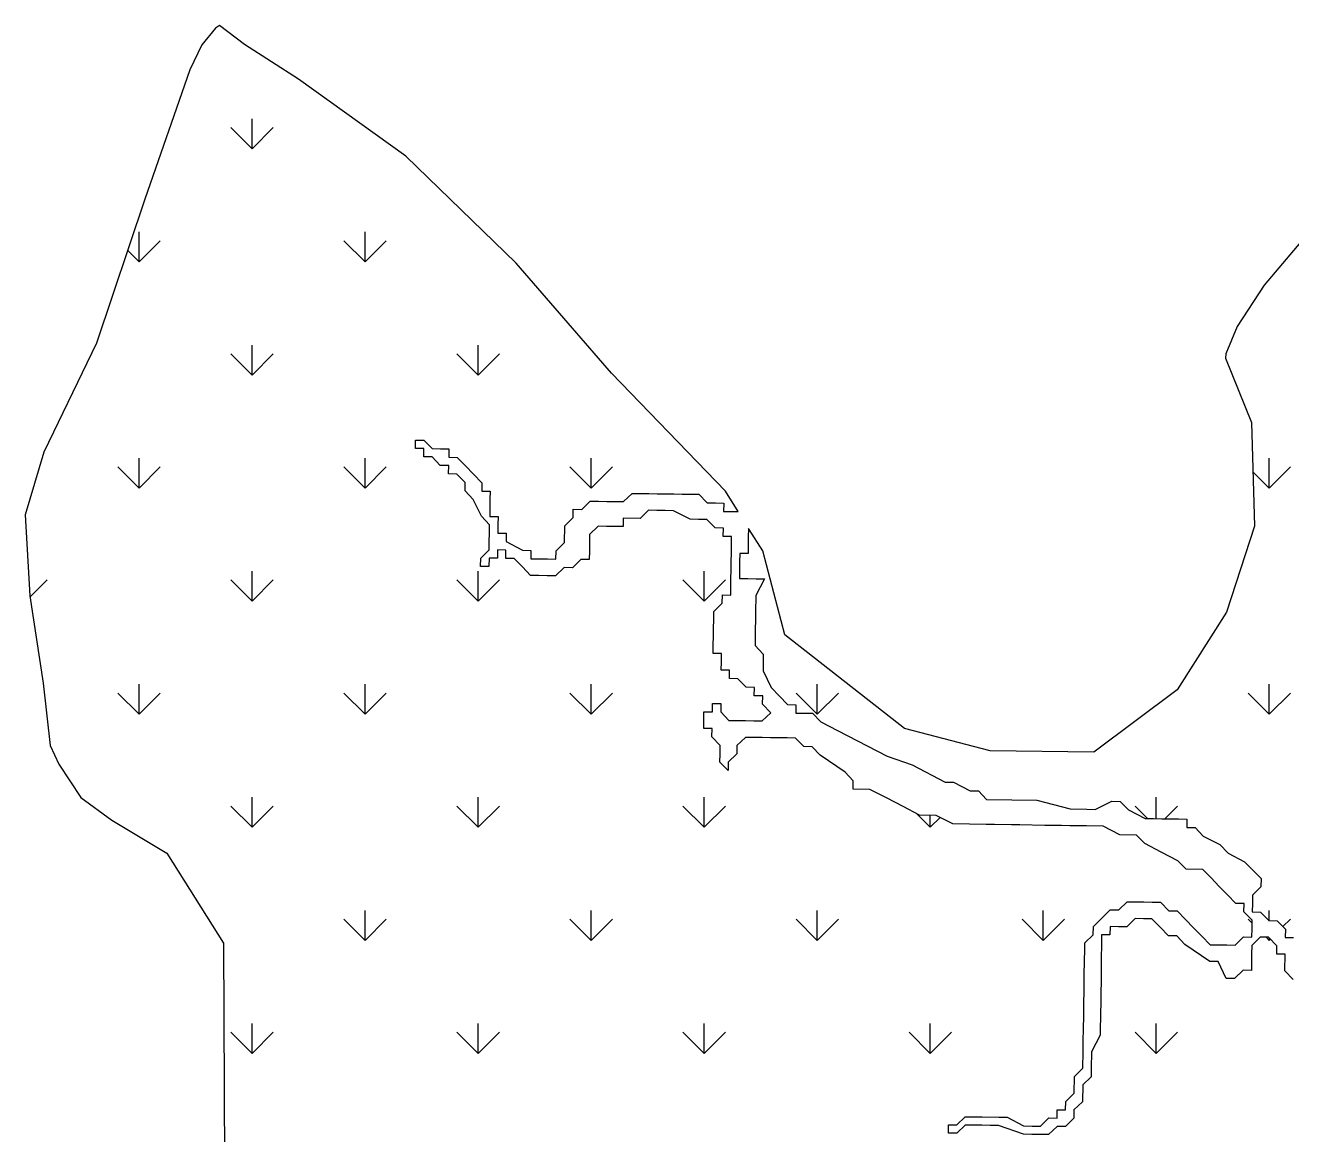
# Model space of a CAD drawing. Header units: metres. Extents: x 266585 to 279238, y 2117616 to 2127268.
# Drawn here: x 269892 to 270496, y 2121331 to 2121860 of the extents above; entities that cross this region are included whole.
import ezdxf

# ---------------------------------------------------------------- set-up
doc = ezdxf.new("R2010")
doc.units = ezdxf.units.M
doc.layers.add('MANGROOVES', color=112, linetype='Continuous')

msp = doc.modelspace()

# ---------------------------------------------------------------- linework, layer by layer
at = {"layer": 'MANGROOVES'}
for p, q in [((269982.85, 2121858.54), (269976.4, 2121850.65)), ((269984.79, 2121859.89), (269982.85, 2121858.54)), ((269996.74, 2121850.8), (269984.79, 2121859.89)), ((269976.4, 2121850.65), (269970.61, 2121838.66)), ((270022.43, 2121834.23), (269996.74, 2121850.8)), ((269970.61, 2121838.66), (269949.24, 2121777)), ((270073.74, 2121797.47), (270022.43, 2121834.23)), ((270126.33, 2121746.59), (270073.74, 2121797.47)), ((269949.24, 2121777), (269926.15, 2121708.39)), ((270509.06, 2121767.08), (270482.91, 2121736.11)), ((270171.8, 2121694.09), (270126.33, 2121746.59)), ((270482.91, 2121736.11), (270470.01, 2121716.32)), ((270470.01, 2121716.32), (270464.55, 2121703.38)), ((269926.15, 2121708.39), (269901.14, 2121656.55)), ((270464.55, 2121703.38), (270464.52, 2121701.36)), ((270464.52, 2121701.36), (270476.94, 2121670.67)), ((270226.02, 2121637.99), (270171.8, 2121694.09)), ((270476.94, 2121670.67), (270478.22, 2121621.2)), ((270078.28, 2121658.3), (270078.34, 2121662.28)), ((270082.27, 2121658.24), (270078.28, 2121658.3)), ((270078.34, 2121662.28), (270082.32, 2121662.22)), ((270082.21, 2121654.26), (270082.27, 2121658.24)), ((270082.32, 2121662.22), (270086.25, 2121658.18)), ((270086.25, 2121658.18), (270090.23, 2121658.13)), ((270090.23, 2121658.13), (270094.21, 2121658.07)), ((270094.21, 2121658.07), (270094.15, 2121654.09)), ((269901.14, 2121656.55), (269892.24, 2121626.65)), ((270086.19, 2121654.2), (270082.21, 2121654.26)), ((270090.11, 2121650.16), (270086.19, 2121654.2)), ((270094.15, 2121654.09), (270098.13, 2121654.03)), ((270098.13, 2121654.03), (270102.05, 2121649.99)), ((270094.09, 2121650.1), (270090.11, 2121650.16)), ((270094.03, 2121646.12), (270094.09, 2121650.1)), ((270098.02, 2121646.06), (270094.03, 2121646.12)), ((270101.94, 2121642.02), (270098.02, 2121646.06)), ((270102.05, 2121649.99), (270105.98, 2121645.95)), ((270105.98, 2121645.95), (270109.9, 2121641.91)), ((270101.88, 2121638.04), (270101.94, 2121642.02)), ((270109.9, 2121641.91), (270109.84, 2121637.93)), ((270105.8, 2121634), (270101.88, 2121638.04)), ((270109.67, 2121625.98), (270105.8, 2121634)), ((270109.84, 2121637.93), (270113.82, 2121637.87)), ((270113.76, 2121633.89), (270113.65, 2121625.92)), ((270113.82, 2121637.87), (270113.76, 2121633.89)), ((270157.5, 2121629.26), (270161.54, 2121633.19)), ((270161.54, 2121633.19), (270165.52, 2121633.13)), ((270165.52, 2121633.13), (270169.5, 2121633.07)), ((270169.5, 2121633.07), (270177.46, 2121632.96)), ((270177.46, 2121632.96), (270181.5, 2121636.88)), ((270181.5, 2121636.88), (270185.48, 2121636.82)), ((270185.48, 2121636.82), (270189.46, 2121636.76)), ((270189.46, 2121636.76), (270193.44, 2121636.7)), ((270193.44, 2121636.7), (270201.41, 2121636.59)), ((270201.41, 2121636.59), (270205.39, 2121636.53)), ((270205.39, 2121636.53), (270209.37, 2121636.47)), ((270209.37, 2121636.47), (270213.35, 2121636.41)), ((270213.35, 2121636.41), (270217.27, 2121632.37)), ((270232.15, 2121628.17), (270226.02, 2121637.99)), ((270153.46, 2121625.34), (270153.52, 2121629.32)), ((270153.52, 2121629.32), (270157.5, 2121629.26)), ((270189.35, 2121628.8), (270185.31, 2121624.88)), ((270193.33, 2121628.74), (270189.35, 2121628.8)), ((270197.31, 2121628.68), (270193.33, 2121628.74)), ((270201.29, 2121628.62), (270197.31, 2121628.68)), ((270209.19, 2121624.53), (270201.29, 2121628.62)), ((270217.27, 2121632.37), (270221.25, 2121632.32)), ((270221.25, 2121632.32), (270225.24, 2121632.26)), ((270225.24, 2121632.26), (270225.18, 2121628.28)), ((270225.18, 2121628.28), (270232.15, 2121628.17)), ((269892.24, 2121626.65), (269894.38, 2121588.01)), ((270113.59, 2121621.94), (270109.67, 2121625.98)), ((270113.53, 2121617.96), (270113.59, 2121621.94)), ((270113.65, 2121625.92), (270117.63, 2121625.87)), ((270117.57, 2121621.88), (270117.51, 2121617.9)), ((270117.63, 2121625.87), (270117.57, 2121621.88)), ((270149.3, 2121613.45), (270149.42, 2121621.42)), ((270149.42, 2121621.42), (270153.46, 2121625.34)), ((270165.34, 2121621.19), (270161.31, 2121617.26)), ((270169.33, 2121621.13), (270165.34, 2121621.19)), ((270173.31, 2121621.07), (270169.33, 2121621.13)), ((270177.29, 2121621.01), (270173.31, 2121621.07)), ((270177.35, 2121624.99), (270177.29, 2121621.01)), ((270185.31, 2121624.88), (270177.35, 2121624.99)), ((270213.18, 2121624.47), (270209.19, 2121624.53)), ((270217.16, 2121624.41), (270213.18, 2121624.47)), ((270221.08, 2121620.37), (270217.16, 2121624.41)), ((270478.22, 2121621.2), (270464.87, 2121580.22)), ((270113.47, 2121613.98), (270113.53, 2121617.96)), ((270117.51, 2121617.9), (270121.49, 2121617.84)), ((270121.49, 2121617.84), (270121.44, 2121613.86)), ((270161.31, 2121617.26), (270161.25, 2121613.28)), ((270225.06, 2121620.31), (270221.08, 2121620.37)), ((270225, 2121616.33), (270225.06, 2121620.31)), ((270228.98, 2121616.27), (270225, 2121616.33)), ((270228.93, 2121612.29), (270228.98, 2121616.27)), ((270236.95, 2121616.16), (270236.89, 2121612.17)), ((270237, 2121620.14), (270236.95, 2121616.16)), ((270237.43, 2121619.7), (270237, 2121620.14)), ((270243.81, 2121609.46), (270237.43, 2121619.7)), ((270109.38, 2121606.07), (270113.42, 2121610)), ((270113.42, 2121610), (270113.47, 2121613.98)), ((270117.4, 2121609.94), (270117.34, 2121605.96)), ((270121.38, 2121609.88), (270117.4, 2121609.94)), ((270121.32, 2121605.9), (270121.38, 2121609.88)), ((270121.44, 2121613.86), (270129.34, 2121609.76)), ((270129.34, 2121609.76), (270133.32, 2121609.71)), ((270133.32, 2121609.71), (270133.26, 2121605.72)), ((270145.21, 2121605.55), (270145.26, 2121609.53)), ((270145.26, 2121609.53), (270149.3, 2121613.45)), ((270161.19, 2121609.3), (270161.13, 2121605.32)), ((270161.25, 2121613.28), (270161.19, 2121609.3)), ((270228.87, 2121608.31), (270228.93, 2121612.29)), ((270236.89, 2121612.17), (270236.83, 2121608.19)), ((270254.33, 2121569.45), (270243.81, 2121609.46)), ((270109.32, 2121602.09), (270109.38, 2121606.07)), ((270113.36, 2121606.01), (270113.3, 2121602.03)), ((270117.34, 2121605.96), (270113.36, 2121606.01)), ((270125.3, 2121605.84), (270121.32, 2121605.9)), ((270129.22, 2121601.8), (270125.3, 2121605.84)), ((270133.26, 2121605.72), (270137.24, 2121605.67)), ((270137.24, 2121605.67), (270141.23, 2121605.61)), ((270141.23, 2121605.61), (270145.21, 2121605.55)), ((270157.15, 2121605.37), (270153.11, 2121601.45)), ((270161.13, 2121605.32), (270157.15, 2121605.37)), ((270228.75, 2121600.35), (270228.81, 2121604.33)), ((270228.81, 2121604.33), (270228.87, 2121608.31)), ((270232.79, 2121604.27), (270232.73, 2121600.29)), ((270232.85, 2121608.25), (270232.79, 2121604.27)), ((270236.83, 2121608.19), (270232.85, 2121608.25)), ((270113.3, 2121602.03), (270109.32, 2121602.09)), ((270133.15, 2121597.76), (270129.22, 2121601.8)), ((270137.13, 2121597.7), (270133.15, 2121597.76)), ((270141.11, 2121597.64), (270137.13, 2121597.7)), ((270145.09, 2121597.59), (270141.11, 2121597.64)), ((270149.13, 2121601.51), (270145.09, 2121597.59)), ((270153.11, 2121601.45), (270149.13, 2121601.51)), ((270228.69, 2121596.36), (270228.75, 2121600.35)), ((270232.73, 2121600.29), (270232.67, 2121596.31)), ((270228.58, 2121588.4), (270228.63, 2121592.38)), ((270228.63, 2121592.38), (270228.69, 2121596.36)), ((270232.67, 2121596.31), (270236.65, 2121596.25)), ((270236.65, 2121596.25), (270240.64, 2121596.19)), ((270244.62, 2121596.13), (270240.52, 2121588.23)), ((270240.64, 2121596.19), (270244.62, 2121596.13)), ((269894.38, 2121588.01), (269900.78, 2121546.45)), ((270224.54, 2121584.48), (270224.6, 2121588.46)), ((270224.6, 2121588.46), (270228.58, 2121588.4)), ((270240.52, 2121588.23), (270240.4, 2121580.26)), ((270220.44, 2121576.57), (270220.5, 2121580.55)), ((270220.5, 2121580.55), (270224.54, 2121584.48)), ((270240.4, 2121580.26), (270240.34, 2121576.28)), ((270464.87, 2121580.22), (270441.46, 2121543.29)), ((270220.32, 2121568.61), (270220.38, 2121572.59)), ((270220.38, 2121572.59), (270220.44, 2121576.57)), ((270240.34, 2121576.28), (270240.29, 2121572.3)), ((270220.26, 2121564.63), (270220.32, 2121568.61)), ((270240.23, 2121568.32), (270240.17, 2121564.34)), ((270240.29, 2121572.3), (270240.23, 2121568.32)), ((270311.43, 2121524.8), (270254.33, 2121569.45)), ((270220.21, 2121560.64), (270220.26, 2121564.63)), ((270224.19, 2121560.59), (270220.21, 2121560.64)), ((270224.13, 2121556.6), (270224.19, 2121560.59)), ((270240.17, 2121564.34), (270244.09, 2121560.3)), ((270224.07, 2121552.62), (270224.13, 2121556.6)), ((270244.03, 2121556.31), (270243.98, 2121552.33)), ((270244.09, 2121560.3), (270244.03, 2121556.31)), ((270228.05, 2121552.56), (270224.07, 2121552.62)), ((270227.99, 2121548.58), (270228.05, 2121552.56)), ((270231.98, 2121548.52), (270227.99, 2121548.58)), ((270235.9, 2121544.48), (270231.98, 2121548.52)), ((270243.98, 2121552.33), (270247.84, 2121544.31)), ((269900.78, 2121546.45), (269904.15, 2121516.74)), ((270239.88, 2121544.43), (270235.9, 2121544.48)), ((270239.82, 2121540.44), (270239.88, 2121544.43)), ((270247.84, 2121544.31), (270251.76, 2121540.27)), ((270441.46, 2121543.29), (270401.64, 2121513.49)), ((270219.8, 2121532.77), (270219.86, 2121536.75)), ((270219.86, 2121536.75), (270223.84, 2121536.7)), ((270223.84, 2121536.7), (270223.78, 2121532.71)), ((270243.8, 2121540.39), (270239.82, 2121540.44)), ((270243.74, 2121536.4), (270243.8, 2121540.39)), ((270247.67, 2121532.36), (270243.74, 2121536.4)), ((270251.76, 2121540.27), (270255.69, 2121536.23)), ((270215.76, 2121528.85), (270215.82, 2121532.83)), ((270215.82, 2121532.83), (270219.8, 2121532.77)), ((270223.78, 2121532.71), (270227.7, 2121528.67)), ((270243.63, 2121528.44), (270247.67, 2121532.36)), ((270255.69, 2121536.23), (270259.67, 2121536.17)), ((270259.67, 2121536.17), (270259.61, 2121532.19)), ((270259.61, 2121532.19), (270263.59, 2121532.13)), ((270263.59, 2121532.13), (270267.57, 2121532.07)), ((270267.57, 2121532.07), (270271.5, 2121528.03)), ((270215.7, 2121524.87), (270215.76, 2121528.85)), ((270219.68, 2121524.81), (270215.7, 2121524.87)), ((270219.62, 2121520.83), (270219.68, 2121524.81)), ((270227.7, 2121528.67), (270231.68, 2121528.62)), ((270231.68, 2121528.62), (270235.67, 2121528.56)), ((270235.67, 2121528.56), (270239.65, 2121528.5)), ((270239.65, 2121528.5), (270243.63, 2121528.44)), ((270271.5, 2121528.03), (270279.4, 2121523.94)), ((270352.33, 2121514.21), (270311.43, 2121524.8)), ((270223.55, 2121516.79), (270219.62, 2121520.83)), ((270235.55, 2121520.59), (270231.51, 2121516.67)), ((270239.53, 2121520.54), (270235.55, 2121520.59)), ((270243.51, 2121520.48), (270239.53, 2121520.54)), ((270247.49, 2121520.42), (270243.51, 2121520.48)), ((270251.47, 2121520.36), (270247.49, 2121520.42)), ((270255.45, 2121520.3), (270251.47, 2121520.36)), ((270259.44, 2121520.25), (270255.45, 2121520.3)), ((270263.36, 2121516.21), (270259.44, 2121520.25)), ((270279.4, 2121523.94), (270303.11, 2121511.64)), ((269904.15, 2121516.74), (269908.27, 2121507.9)), ((270223.43, 2121508.82), (270223.49, 2121512.81)), ((270223.49, 2121512.81), (270223.55, 2121516.79)), ((270231.45, 2121512.69), (270227.41, 2121508.77)), ((270231.51, 2121516.67), (270231.45, 2121512.69)), ((270267.34, 2121516.15), (270263.36, 2121516.21)), ((270271.26, 2121512.11), (270267.34, 2121516.15)), ((270401.64, 2121513.49), (270352.33, 2121514.21)), ((269908.27, 2121507.9), (269918.75, 2121491.96)), ((270227.35, 2121504.78), (270223.43, 2121508.82)), ((270227.41, 2121508.77), (270227.35, 2121504.78)), ((270283.09, 2121503.97), (270271.26, 2121512.11)), ((270303.11, 2121511.64), (270315, 2121507.49)), ((270315, 2121507.49), (270330.8, 2121499.29)), ((270287.01, 2121499.93), (270283.09, 2121503.97)), ((270286.95, 2121495.95), (270287.01, 2121499.93)), ((270294.92, 2121495.83), (270286.95, 2121495.95)), ((270302.82, 2121491.73), (270294.92, 2121495.83)), ((270330.8, 2121499.29), (270334.79, 2121499.23)), ((270334.79, 2121499.23), (270342.69, 2121495.13)), ((270342.69, 2121495.13), (270346.67, 2121495.07)), ((270346.67, 2121495.07), (270350.59, 2121491.03)), ((269918.75, 2121491.96), (269933.43, 2121481.16)), ((270310.72, 2121487.63), (270302.82, 2121491.73)), ((270350.59, 2121491.03), (270362.54, 2121490.86)), ((270362.54, 2121490.86), (270374.48, 2121490.69)), ((270374.48, 2121490.69), (270390.35, 2121486.47)), ((270402.29, 2121486.3), (270410.31, 2121490.16)), ((270410.31, 2121490.16), (270414.29, 2121490.1)), ((270414.29, 2121490.1), (270418.21, 2121486.06)), ((270318.63, 2121483.54), (270310.72, 2121487.63)), ((270326.59, 2121483.42), (270318.63, 2121483.54)), ((270334.49, 2121479.32), (270326.59, 2121483.42)), ((270390.35, 2121486.47), (270398.31, 2121486.35)), ((270398.31, 2121486.35), (270402.29, 2121486.3)), ((270418.21, 2121486.06), (270426.12, 2121481.97)), ((269933.43, 2121481.16), (269959.71, 2121465.43)), ((270342.46, 2121479.21), (270334.49, 2121479.32)), ((270350.42, 2121479.09), (270342.46, 2121479.21)), ((270354.4, 2121479.03), (270350.42, 2121479.09)), ((270362.36, 2121478.91), (270354.4, 2121479.03)), ((270366.34, 2121478.86), (270362.36, 2121478.91)), ((270378.29, 2121478.68), (270366.34, 2121478.86)), ((270386.25, 2121478.57), (270378.29, 2121478.68)), ((270390.23, 2121478.51), (270386.25, 2121478.57)), ((270398.19, 2121478.39), (270390.23, 2121478.51)), ((270406.15, 2121478.27), (270398.19, 2121478.39)), ((270414.06, 2121474.18), (270406.15, 2121478.27)), ((270426.12, 2121481.97), (270430.1, 2121481.91)), ((270430.1, 2121481.91), (270434.08, 2121481.85)), ((270434.08, 2121481.85), (270442.04, 2121481.73)), ((270442.04, 2121481.73), (270446.02, 2121481.67)), ((270446.02, 2121481.67), (270445.96, 2121477.69)), ((270445.96, 2121477.69), (270449.95, 2121477.63)), ((270449.95, 2121477.63), (270453.87, 2121473.59)), ((270422.02, 2121474.06), (270414.06, 2121474.18)), ((270425.94, 2121470.02), (270422.02, 2121474.06)), ((270433.85, 2121465.92), (270425.94, 2121470.02)), ((270453.87, 2121473.59), (270461.77, 2121469.5)), ((269959.71, 2121465.43), (269986.79, 2121422.48)), ((270441.75, 2121461.82), (270433.85, 2121465.92)), ((270461.77, 2121469.5), (270465.7, 2121465.46)), ((270465.7, 2121465.46), (270473.6, 2121461.36)), ((270445.67, 2121457.78), (270441.75, 2121461.82)), ((270473.6, 2121461.36), (270477.52, 2121457.32)), ((270453.64, 2121457.67), (270445.67, 2121457.78)), ((270457.56, 2121453.63), (270453.64, 2121457.67)), ((270461.48, 2121449.59), (270457.56, 2121453.63)), ((270477.52, 2121457.32), (270481.44, 2121453.28)), ((270481.44, 2121453.28), (270481.39, 2121449.3)), ((270465.4, 2121445.55), (270461.48, 2121449.59)), ((270481.39, 2121449.3), (270477.35, 2121445.37)), ((270413.53, 2121438.34), (270417.57, 2121442.26)), ((270417.57, 2121442.26), (270421.55, 2121442.21)), ((270421.55, 2121442.21), (270425.54, 2121442.15)), ((270425.54, 2121442.15), (270429.52, 2121442.09)), ((270429.52, 2121442.09), (270433.5, 2121442.03)), ((270433.5, 2121442.03), (270437.42, 2121437.99)), ((270469.33, 2121441.51), (270465.4, 2121445.55)), ((270473.31, 2121441.45), (270469.33, 2121441.51)), ((270473.25, 2121437.47), (270473.31, 2121441.45)), ((270477.29, 2121441.39), (270477.23, 2121437.41)), ((270477.35, 2121445.37), (270477.29, 2121441.39)), ((270401.47, 2121430.55), (270405.51, 2121434.48)), ((270405.51, 2121434.48), (270409.55, 2121438.4)), ((270409.55, 2121438.4), (270413.53, 2121438.34)), ((270421.44, 2121434.24), (270417.4, 2121430.32)), ((270425.42, 2121434.18), (270421.44, 2121434.24)), ((270429.4, 2121434.13), (270425.42, 2121434.18)), ((270433.32, 2121430.09), (270429.4, 2121434.13)), ((270437.42, 2121437.99), (270441.4, 2121437.93)), ((270441.4, 2121437.93), (270445.32, 2121433.89)), ((270445.32, 2121433.89), (270449.25, 2121429.85)), ((270477.17, 2121433.43), (270473.25, 2121437.47)), ((270477.23, 2121437.41), (270481.21, 2121437.35)), ((270481.21, 2121437.35), (270485.14, 2121433.31)), ((270401.42, 2121426.57), (270401.47, 2121430.55)), ((270409.44, 2121430.44), (270409.38, 2121426.45)), ((270413.42, 2121430.38), (270409.44, 2121430.44)), ((270417.4, 2121430.32), (270413.42, 2121430.38)), ((270437.25, 2121426.05), (270433.32, 2121430.09)), ((270449.25, 2121429.85), (270453.17, 2121425.81)), ((270477.06, 2121425.46), (270477.11, 2121429.45)), ((270477.11, 2121429.45), (270477.17, 2121433.43)), ((270485.14, 2121433.31), (270489.12, 2121433.25)), ((270489.12, 2121433.25), (270493.04, 2121429.21)), ((270493.04, 2121429.21), (270492.98, 2121425.23)), ((269986.79, 2121422.48), (269987.19, 2121303.66)), ((270397.32, 2121418.66), (270397.38, 2121422.65)), ((270397.38, 2121422.65), (270401.42, 2121426.57)), ((270405.34, 2121422.53), (270405.22, 2121414.57)), ((270405.4, 2121426.51), (270405.34, 2121422.53)), ((270409.38, 2121426.45), (270405.4, 2121426.51)), ((270441.23, 2121425.99), (270437.25, 2121426.05)), ((270445.15, 2121421.95), (270441.23, 2121425.99)), ((270456.98, 2121413.81), (270445.15, 2121421.95)), ((270453.17, 2121425.81), (270457.09, 2121421.77)), ((270457.09, 2121421.77), (270461.07, 2121421.72)), ((270461.07, 2121421.72), (270465.05, 2121421.66)), ((270465.05, 2121421.66), (270469.04, 2121421.6)), ((270469.04, 2121421.6), (270473.08, 2121425.52)), ((270473.08, 2121425.52), (270477.06, 2121425.46)), ((270481.04, 2121425.41), (270477, 2121421.48)), ((270485.02, 2121425.35), (270481.04, 2121425.41)), ((270488.94, 2121421.31), (270485.02, 2121425.35)), ((270492.98, 2121425.23), (270496.96, 2121425.17)), ((270397.26, 2121414.68), (270397.32, 2121418.66)), ((270476.94, 2121417.5), (270476.88, 2121413.52)), ((270477, 2121421.48), (270476.94, 2121417.5)), ((270488.88, 2121417.33), (270488.94, 2121421.31)), ((270492.86, 2121417.27), (270488.88, 2121417.33)), ((270492.75, 2121409.3), (270492.86, 2121417.27)), ((270397.14, 2121406.72), (270397.26, 2121414.68)), ((270405.16, 2121410.59), (270405.11, 2121406.6)), ((270405.22, 2121414.57), (270405.16, 2121410.59)), ((270460.96, 2121413.75), (270456.98, 2121413.81)), ((270464.82, 2121405.73), (270460.96, 2121413.75)), ((270472.84, 2121409.6), (270468.8, 2121405.67)), ((270476.82, 2121409.54), (270472.84, 2121409.6)), ((270476.88, 2121413.52), (270476.82, 2121409.54)), ((270397.09, 2121402.74), (270397.14, 2121406.72)), ((270405.11, 2121406.6), (270404.81, 2121386.69)), ((270468.8, 2121405.67), (270464.82, 2121405.73)), ((270496.67, 2121405.26), (270492.75, 2121409.3)), ((270396.91, 2121390.79), (270397.09, 2121402.74)), ((270396.79, 2121382.83), (270396.85, 2121386.81)), ((270396.85, 2121386.81), (270396.91, 2121390.79)), ((270404.81, 2121386.69), (270404.76, 2121382.71)), ((270396.68, 2121374.87), (270396.79, 2121382.83)), ((270404.76, 2121382.71), (270404.7, 2121378.73)), ((270396.62, 2121370.88), (270396.68, 2121374.87)), ((270404.7, 2121378.73), (270400.6, 2121370.83)), ((270396.5, 2121362.92), (270396.62, 2121370.88)), ((270400.6, 2121370.83), (270400.48, 2121362.86)), ((270392.46, 2121359), (270396.5, 2121362.92)), ((270400.48, 2121362.86), (270400.43, 2121358.88)), ((270392.35, 2121351.03), (270392.46, 2121359)), ((270400.43, 2121358.88), (270396.39, 2121354.96)), ((270388.31, 2121347.11), (270392.35, 2121351.03)), ((270396.39, 2121354.96), (270396.27, 2121346.99)), ((270384.21, 2121339.21), (270384.27, 2121343.19)), ((270384.27, 2121343.19), (270388.25, 2121343.13)), ((270388.25, 2121343.13), (270388.31, 2121347.11)), ((270396.27, 2121346.99), (270392.23, 2121343.07)), ((270336.38, 2121335.92), (270340.42, 2121339.85)), ((270340.42, 2121339.85), (270344.4, 2121339.79)), ((270344.4, 2121339.79), (270348.38, 2121339.73)), ((270348.38, 2121339.73), (270356.34, 2121339.61)), ((270356.34, 2121339.61), (270360.32, 2121339.55)), ((270360.32, 2121339.55), (270368.23, 2121335.46)), ((270376.19, 2121335.34), (270380.23, 2121339.26)), ((270380.23, 2121339.26), (270384.21, 2121339.21)), ((270392.17, 2121339.09), (270388.13, 2121335.17)), ((270392.23, 2121343.07), (270392.17, 2121339.09)), ((270332.34, 2121332), (270332.4, 2121335.98)), ((270336.32, 2121331.94), (270332.34, 2121332)), ((270332.4, 2121335.98), (270336.38, 2121335.92)), ((270340.36, 2121335.86), (270336.32, 2121331.94)), ((270344.34, 2121335.81), (270340.36, 2121335.86)), ((270348.32, 2121335.75), (270344.34, 2121335.81)), ((270352.3, 2121335.69), (270348.32, 2121335.75)), ((270356.28, 2121335.63), (270352.3, 2121335.69)), ((270368.17, 2121331.47), (270356.28, 2121335.63)), ((270372.15, 2121331.42), (270368.17, 2121331.47)), ((270368.23, 2121335.46), (270372.21, 2121335.4)), ((270376.13, 2121331.36), (270372.15, 2121331.42)), ((270372.21, 2121335.4), (270376.19, 2121335.34)), ((270380.11, 2121331.3), (270376.13, 2121331.36)), ((270384.15, 2121335.22), (270380.11, 2121331.3)), ((270388.13, 2121335.17), (270384.15, 2121335.22))]:
    msp.add_line(p, q, dxfattribs=at)
at = {"layer": 'MANGROOVES', "linetype": 'Continuous'}
for p, q in [((270000.38, 2121801.03), (270000.38, 2121815.32)), ((270000.38, 2121801.03), (269990.28, 2121811.14)), ((270000.38, 2121801.03), (270010.48, 2121811.14)), ((269946.5, 2121747.15), (269946.5, 2121761.44)), ((270054.26, 2121747.15), (270054.26, 2121761.44)), ((269946.5, 2121747.15), (269956.6, 2121757.26)), ((270054.26, 2121747.15), (270044.16, 2121757.26)), ((270054.26, 2121747.15), (270064.36, 2121757.26)), ((269946.5, 2121747.15), (269941.04, 2121752.62)), ((270000.38, 2121693.27), (270000.38, 2121707.56)), ((270108.14, 2121693.27), (270108.14, 2121707.56)), ((270000.38, 2121693.27), (269990.28, 2121703.37)), ((270000.38, 2121693.27), (270010.48, 2121703.37)), ((270108.14, 2121693.27), (270098.04, 2121703.37)), ((270108.14, 2121693.27), (270118.25, 2121703.37)), ((269946.5, 2121639.39), (269946.5, 2121653.68)), ((270054.26, 2121639.39), (270054.26, 2121653.68)), ((270162.03, 2121639.39), (270162.03, 2121653.68)), ((270485.31, 2121639.39), (270485.31, 2121653.68)), ((269946.5, 2121639.39), (269936.4, 2121649.49)), ((269946.5, 2121639.39), (269956.6, 2121649.49)), ((270054.26, 2121639.39), (270044.16, 2121649.49)), ((270054.26, 2121639.39), (270064.36, 2121649.49)), ((270162.03, 2121639.39), (270151.92, 2121649.49)), ((270162.03, 2121639.39), (270172.13, 2121649.49)), ((270485.31, 2121639.39), (270477.55, 2121647.15)), ((270485.31, 2121639.39), (270495.42, 2121649.49)), ((270000.38, 2121585.51), (270000.38, 2121599.8)), ((270108.14, 2121585.51), (270108.14, 2121599.8)), ((270215.91, 2121585.51), (270215.91, 2121599.8)), ((269894.47, 2121587.37), (269902.72, 2121595.61)), ((270000.38, 2121585.51), (269990.28, 2121595.61)), ((270000.38, 2121585.51), (270010.48, 2121595.61)), ((270108.14, 2121585.51), (270098.04, 2121595.61)), ((270108.14, 2121585.51), (270118.25, 2121595.61)), ((270215.91, 2121585.51), (270205.8, 2121595.61)), ((270215.91, 2121585.51), (270226.01, 2121595.61)), ((269946.5, 2121531.63), (269946.5, 2121545.91)), ((270054.26, 2121531.63), (270054.26, 2121545.91)), ((270162.03, 2121531.63), (270162.03, 2121545.91)), ((270269.79, 2121531.63), (270269.79, 2121545.91)), ((270485.31, 2121531.63), (270485.31, 2121545.91)), ((269946.5, 2121531.63), (269936.4, 2121541.73)), ((269946.5, 2121531.63), (269956.6, 2121541.73)), ((270054.26, 2121531.63), (270044.16, 2121541.73)), ((270054.26, 2121531.63), (270064.36, 2121541.73)), ((270162.03, 2121531.63), (270151.92, 2121541.73)), ((270162.03, 2121531.63), (270172.13, 2121541.73)), ((270269.79, 2121531.63), (270259.69, 2121541.73)), ((270269.79, 2121531.63), (270279.89, 2121541.73)), ((270485.31, 2121531.63), (270475.21, 2121541.73)), ((270485.31, 2121531.63), (270495.42, 2121541.73)), ((270000.38, 2121477.75), (270000.38, 2121492.03)), ((270108.14, 2121477.75), (270108.14, 2121492.03)), ((270215.91, 2121477.75), (270215.91, 2121492.03)), ((270431.43, 2121481.89), (270431.43, 2121492.03)), ((270000.38, 2121477.75), (269990.28, 2121487.85)), ((270000.38, 2121477.75), (270010.48, 2121487.85)), ((270108.14, 2121477.75), (270098.04, 2121487.85)), ((270108.14, 2121477.75), (270118.25, 2121487.85)), ((270215.91, 2121477.75), (270205.8, 2121487.85)), ((270215.91, 2121477.75), (270226.01, 2121487.85)), ((270323.67, 2121477.75), (270317.07, 2121484.34)), ((270323.67, 2121477.75), (270323.67, 2121483.46)), ((270323.67, 2121477.75), (270328.4, 2121482.48)), ((270427.23, 2121481.95), (270421.33, 2121487.85)), ((270435.51, 2121481.83), (270441.54, 2121487.85)), ((270054.26, 2121423.86), (270044.16, 2121433.97)), ((270054.26, 2121423.86), (270054.26, 2121438.15)), ((270054.26, 2121423.86), (270064.36, 2121433.97)), ((270162.03, 2121423.86), (270151.92, 2121433.97)), ((270162.03, 2121423.86), (270162.03, 2121438.15)), ((270162.03, 2121423.86), (270172.13, 2121433.97)), ((270269.79, 2121423.86), (270259.69, 2121433.97)), ((270269.79, 2121423.86), (270269.79, 2121438.15)), ((270269.79, 2121423.86), (270279.89, 2121433.97)), ((270377.55, 2121423.86), (270367.45, 2121433.97)), ((270377.55, 2121423.86), (270377.55, 2121438.15)), ((270377.55, 2121423.86), (270387.65, 2121433.97)), ((270477.15, 2121432.03), (270475.21, 2121433.97)), ((270485.31, 2121433.31), (270485.31, 2121438.15)), ((270491.87, 2121430.42), (270495.42, 2121433.97)), ((270485.31, 2121423.86), (270483.81, 2121425.37)), ((270485.31, 2121423.86), (270485.31, 2121425.04)), ((270485.31, 2121423.86), (270485.9, 2121424.45)), ((270000.38, 2121369.98), (269990.28, 2121380.09)), ((270000.38, 2121369.98), (270000.38, 2121384.27)), ((270000.38, 2121369.98), (270010.48, 2121380.09)), ((270108.14, 2121369.98), (270098.04, 2121380.09)), ((270108.14, 2121369.98), (270108.14, 2121384.27)), ((270108.14, 2121369.98), (270118.25, 2121380.09)), ((270215.91, 2121369.98), (270205.8, 2121380.09)), ((270215.91, 2121369.98), (270215.91, 2121384.27)), ((270215.91, 2121369.98), (270226.01, 2121380.09)), ((270323.67, 2121369.98), (270313.57, 2121380.09)), ((270323.67, 2121369.98), (270323.67, 2121384.27)), ((270323.67, 2121369.98), (270333.77, 2121380.09)), ((270431.43, 2121369.98), (270421.33, 2121380.09)), ((270431.43, 2121369.98), (270431.43, 2121384.27)), ((270431.43, 2121369.98), (270441.54, 2121380.09))]:
    msp.add_line(p, q, dxfattribs=at)

doc.saveas('drawing.dxf')
